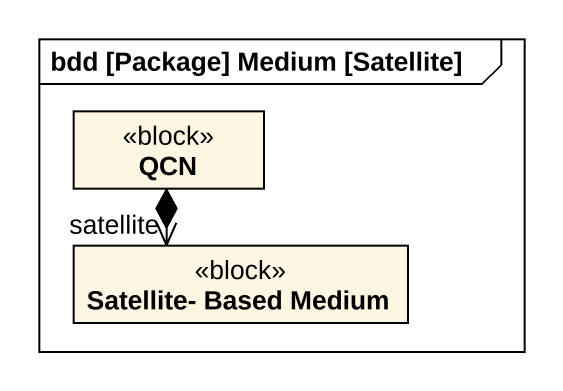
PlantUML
@startuml
mainframe bdd [Package] Medium [Satellite]
hide circle
hide empty members
class QCN <<block>>
class "Satellite- Based Medium" as Satellite_Based_Medium <<block>>
QCN *--> "satellite" Satellite_Based_Medium
@enduml
